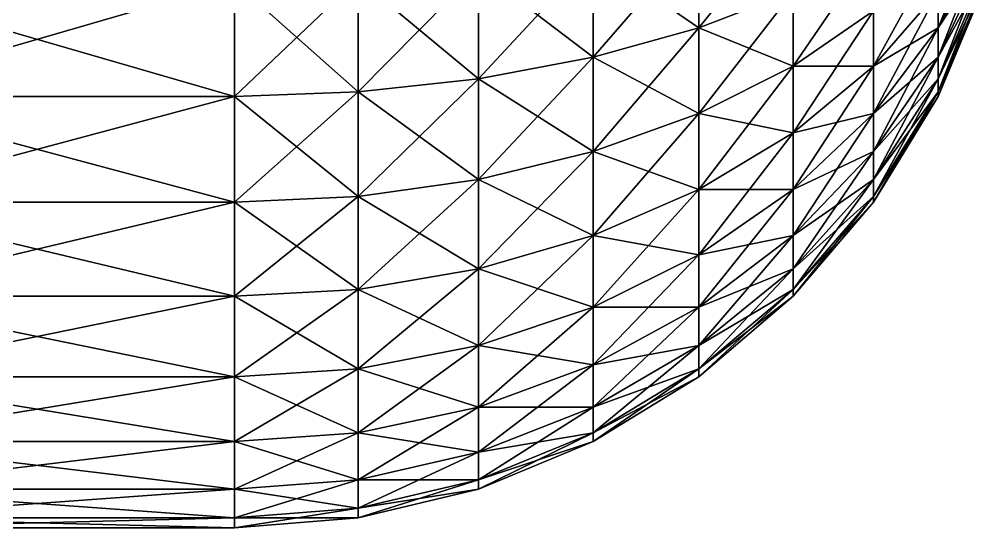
# Model space of a CAD drawing. Extents: x -53 to 3.8, y 0 to 88.2.
# Drawn here: x -0.664 to 1.783, y 78.647 to 79.934 of the extents above; entities that cross this region are included whole.
import ezdxf

# ---------------------------------------------------------------- set-up
doc = ezdxf.new("R2010")
doc.units = 0

msp = doc.modelspace()

# ---------------------------------------------------------------- linework, layer by layer
for points in [[(1.05657, 79.9127, 9.62796), (1.29521, 80.2103, 9.53128), (1.05657, 80.1473, 9.72512)], [(1.29521, 80.0053, 9.44635), (1.29521, 80.2103, 9.53128), (1.05657, 79.9127, 9.62796)], [(1.66301, 79.9127, 8.71998), (1.78311, 80.2103, 8.6233), (1.66301, 80.0053, 8.82832)], [(1.78311, 80.1473, 8.54955), (1.78311, 80.2103, 8.6233), (1.66301, 79.9127, 8.71998)], [(0.78898, 79.8383, 9.77406), (1.05657, 80.1473, 9.72512), (0.78898, 80.0966, 9.88107)], [(1.05657, 79.9127, 9.62796), (1.05657, 80.1473, 9.72512), (0.78898, 79.8383, 9.77406)], [(1.05657, 80.1473, 6.64744), (1.05657, 79.9127, 6.7446), (0.78898, 80.0966, 6.49148)], [(1.05657, 80.1473, 6.64744), (1.29521, 80.0053, 6.92621), (1.05657, 79.9127, 6.7446)], [(1.66301, 79.8383, 8.59849), (1.78311, 80.1473, 8.54955), (1.66301, 79.9127, 8.71998)], [(1.78311, 80.0966, 8.46686), (1.78311, 80.1473, 8.54955), (1.66301, 79.8383, 8.59849)], [(1.78311, 80.1473, 7.82301), (1.78311, 80.0966, 7.9057), (1.66301, 79.9127, 7.65258)], [(1.66301, 80.0053, 7.54424), (1.78311, 80.1473, 7.82301), (1.66301, 79.9127, 7.65258)], [(0.49903, 79.7838, 9.88107), (0.78898, 80.0966, 9.88107), (0.49903, 80.0595, 9.9953)], [(0.78898, 79.8383, 9.77406), (0.78898, 80.0966, 9.88107), (0.49903, 79.7838, 9.88107)], [(0.78898, 80.0966, 6.49148), (0.78898, 79.8383, 6.59849), (0.49903, 80.0595, 6.37726)], [(0.78898, 80.0966, 6.49148), (1.05657, 79.9127, 6.7446), (0.78898, 79.8383, 6.59849)], [(1.29521, 79.8161, 9.3304), (1.49903, 80.1136, 9.23372), (1.29521, 80.0053, 9.44635)], [(1.49903, 79.9563, 9.13734), (1.49903, 80.1136, 9.23372), (1.29521, 79.8161, 9.3304)], [(1.49903, 79.8161, 9.01753), (1.66301, 80.1136, 8.92085), (1.49903, 79.9563, 9.13734)], [(1.66301, 80.0053, 8.82832), (1.66301, 80.1136, 8.92085), (1.49903, 79.8161, 9.01753)], [(1.66301, 79.7838, 8.46686), (1.78311, 80.0966, 8.46686), (1.66301, 79.8383, 8.59849)], [(1.78311, 80.0595, 8.37726), (1.78311, 80.0966, 8.46686), (1.66301, 79.7838, 8.46686)], [(1.78311, 80.0966, 7.9057), (1.78311, 80.0595, 7.9953), (1.66301, 79.8383, 7.77406)], [(1.66301, 79.9127, 7.65258), (1.78311, 80.0966, 7.9057), (1.66301, 79.8383, 7.77406)], [(0.19387, 79.7505, 9.94635), (0.49903, 80.0595, 9.9953), (0.19387, 80.0369, 10.065)], [(0.49903, 79.7838, 9.88107), (0.49903, 80.0595, 9.9953), (0.19387, 79.7505, 9.94635)], [(0.49903, 80.0595, 6.37726), (0.49903, 79.7838, 6.49148), (0.19387, 80.0369, 6.30758)], [(0.49903, 80.0595, 6.37726), (0.78898, 79.8383, 6.59849), (0.49903, 79.7838, 6.49148)], [(1.66301, 79.7505, 8.32832), (1.78311, 80.0595, 8.37726), (1.66301, 79.7838, 8.46686)], [(1.78311, 80.0369, 8.28296), (1.78311, 80.0595, 8.37726), (1.66301, 79.7505, 8.32832)], [(1.78311, 80.0595, 7.9953), (1.78311, 80.0369, 8.0896), (1.66301, 79.7838, 7.9057)], [(1.66301, 79.8383, 7.77406), (1.78311, 80.0595, 7.9953), (1.66301, 79.7838, 7.9057)], [(-1.119, 79.7393, 9.96829), (-0.119, 80.0293, 10.0884), (-1.119, 80.0293, 10.0884)], [(-0.119, 79.7393, 9.96829), (-0.119, 80.0293, 10.0884), (-1.119, 79.7393, 9.96829)], [(-1.119, 80.0293, 6.28417), (-0.119, 79.7393, 6.40427), (-1.119, 79.7393, 6.40427)], [(-0.119, 80.0293, 6.28417), (-0.119, 79.7393, 6.40427), (-1.119, 80.0293, 6.28417)], [(-0.119, 79.7393, 9.96829), (0.19387, 80.0369, 10.065), (-0.119, 80.0293, 10.0884)], [(0.19387, 79.7505, 9.94635), (0.19387, 80.0369, 10.065), (-0.119, 79.7393, 9.96829)], [(0.19387, 80.0369, 6.30758), (0.19387, 79.7505, 6.42621), (-0.119, 80.0293, 6.28417)], [(-0.119, 80.0293, 6.28417), (0.19387, 79.7505, 6.42621), (-0.119, 79.7393, 6.40427)], [(0.19387, 80.0369, 6.30758), (0.49903, 79.7838, 6.49148), (0.19387, 79.7505, 6.42621)], [(1.66301, 79.7393, 8.18628), (1.78311, 80.0369, 8.28296), (1.66301, 79.7505, 8.32832)], [(1.78311, 80.0293, 8.18628), (1.78311, 80.0369, 8.28296), (1.66301, 79.7393, 8.18628)], [(1.78311, 80.0369, 8.0896), (1.78311, 80.0293, 8.18628), (1.66301, 79.7505, 8.04424)], [(1.66301, 79.7838, 7.9057), (1.78311, 80.0369, 8.0896), (1.66301, 79.7505, 8.04424)], [(1.66301, 79.7505, 8.04424), (1.78311, 80.0293, 8.18628), (1.66301, 79.7393, 8.18628)], [(1.05657, 79.6963, 9.4953), (1.29521, 80.0053, 9.44635), (1.05657, 79.9127, 9.62796)], [(1.29521, 79.8161, 9.3304), (1.29521, 80.0053, 9.44635), (1.05657, 79.6963, 9.4953)], [(1.29521, 80.0053, 6.92621), (1.29521, 79.8161, 7.04216), (1.05657, 79.9127, 6.7446)], [(1.29521, 80.0053, 6.92621), (1.49903, 79.9563, 7.23522), (1.29521, 79.8161, 7.04216)], [(1.49903, 79.6963, 8.87726), (1.66301, 80.0053, 8.82832), (1.49903, 79.8161, 9.01753)], [(1.66301, 79.9127, 8.71998), (1.66301, 80.0053, 8.82832), (1.49903, 79.6963, 8.87726)], [(1.66301, 80.0053, 7.54424), (1.66301, 79.9127, 7.65258), (1.49903, 79.8161, 7.35503)], [(1.49903, 79.9563, 7.23522), (1.66301, 80.0053, 7.54424), (1.49903, 79.8161, 7.35503)], [(1.29521, 79.6473, 9.18628), (1.49903, 79.9563, 9.13734), (1.29521, 79.8161, 9.3304)], [(1.49903, 79.8161, 9.01753), (1.49903, 79.9563, 9.13734), (1.29521, 79.6473, 9.18628)], [(1.49903, 79.9563, 7.23522), (1.49903, 79.8161, 7.35503), (1.29521, 79.8161, 7.04216)], [(0.78898, 79.5999, 9.62796), (1.05657, 79.9127, 9.62796), (0.78898, 79.8383, 9.77406)], [(1.05657, 79.6963, 9.4953), (1.05657, 79.9127, 9.62796), (0.78898, 79.5999, 9.62796)], [(1.05657, 79.9127, 6.7446), (1.05657, 79.6963, 6.87726), (0.78898, 79.8383, 6.59849)], [(1.05657, 79.9127, 6.7446), (1.29521, 79.8161, 7.04216), (1.05657, 79.6963, 6.87726)], [(1.49903, 79.5999, 8.71998), (1.66301, 79.9127, 8.71998), (1.49903, 79.6963, 8.87726)], [(1.66301, 79.8383, 8.59849), (1.66301, 79.9127, 8.71998), (1.49903, 79.5999, 8.71998)], [(1.66301, 79.9127, 7.65258), (1.66301, 79.8383, 7.77406), (1.49903, 79.6963, 7.4953)], [(1.49903, 79.8161, 7.35503), (1.66301, 79.9127, 7.65258), (1.49903, 79.6963, 7.4953)], [(0.49903, 79.5293, 9.72512), (0.78898, 79.8383, 9.77406), (0.49903, 79.7838, 9.88107)], [(0.78898, 79.5999, 9.62796), (0.78898, 79.8383, 9.77406), (0.49903, 79.5293, 9.72512)], [(0.78898, 79.8383, 6.59849), (0.78898, 79.5999, 6.7446), (0.49903, 79.7838, 6.49148)], [(0.78898, 79.8383, 6.59849), (1.05657, 79.6963, 6.87726), (0.78898, 79.5999, 6.7446)], [(1.49903, 79.5293, 8.54955), (1.66301, 79.8383, 8.59849), (1.49903, 79.5999, 8.71998)], [(1.66301, 79.7838, 8.46686), (1.66301, 79.8383, 8.59849), (1.49903, 79.5293, 8.54955)], [(1.66301, 79.8383, 7.77406), (1.66301, 79.7838, 7.9057), (1.49903, 79.5999, 7.65258)], [(1.49903, 79.6963, 7.4953), (1.66301, 79.8383, 7.77406), (1.49903, 79.5999, 7.65258)], [(1.05657, 79.5032, 9.3304), (1.29521, 79.8161, 9.3304), (1.05657, 79.6963, 9.4953)], [(1.29521, 79.6473, 9.18628), (1.29521, 79.8161, 9.3304), (1.05657, 79.5032, 9.3304)], [(1.29521, 79.8161, 7.04216), (1.29521, 79.6473, 7.18628), (1.05657, 79.6963, 6.87726)], [(1.29521, 79.5032, 9.01753), (1.49903, 79.8161, 9.01753), (1.29521, 79.6473, 9.18628)], [(1.49903, 79.6963, 8.87726), (1.49903, 79.8161, 9.01753), (1.29521, 79.5032, 9.01753)], [(1.49903, 79.8161, 7.35503), (1.49903, 79.6963, 7.4953), (1.29521, 79.6473, 7.18628)], [(1.29521, 79.8161, 7.04216), (1.49903, 79.8161, 7.35503), (1.29521, 79.6473, 7.18628)], [(0.19387, 79.4862, 9.78439), (0.49903, 79.7838, 9.88107), (0.19387, 79.7505, 9.94635)], [(0.49903, 79.5293, 9.72512), (0.49903, 79.7838, 9.88107), (0.19387, 79.4862, 9.78439)], [(0.49903, 79.7838, 6.49148), (0.49903, 79.5293, 6.64744), (0.19387, 79.7505, 6.42621)], [(0.49903, 79.7838, 6.49148), (0.78898, 79.5999, 6.7446), (0.49903, 79.5293, 6.64744)], [(1.49903, 79.4862, 8.37018), (1.66301, 79.7838, 8.46686), (1.49903, 79.5293, 8.54955)], [(1.66301, 79.7505, 8.32832), (1.66301, 79.7838, 8.46686), (1.49903, 79.4862, 8.37018)], [(1.66301, 79.7838, 7.9057), (1.66301, 79.7505, 8.04424), (1.49903, 79.5293, 7.82301)], [(1.49903, 79.5999, 7.65258), (1.66301, 79.7838, 7.9057), (1.49903, 79.5293, 7.82301)], [(-1.119, 79.4717, 9.80431), (-0.119, 79.7393, 9.96829), (-1.119, 79.7393, 9.96829)], [(-0.119, 79.4717, 9.80431), (-0.119, 79.7393, 9.96829), (-1.119, 79.4717, 9.80431)], [(-1.119, 79.7393, 6.40427), (-0.119, 79.4717, 6.56824), (-1.119, 79.4717, 6.56824)], [(-0.119, 79.7393, 6.40427), (-0.119, 79.4717, 6.56824), (-1.119, 79.7393, 6.40427)], [(-0.119, 79.4717, 9.80431), (0.19387, 79.7505, 9.94635), (-0.119, 79.7393, 9.96829)], [(0.19387, 79.4862, 9.78439), (0.19387, 79.7505, 9.94635), (-0.119, 79.4717, 9.80431)], [(0.19387, 79.7505, 6.42621), (0.19387, 79.4862, 6.58817), (-0.119, 79.7393, 6.40427)], [(-0.119, 79.7393, 6.40427), (0.19387, 79.4862, 6.58817), (-0.119, 79.4717, 6.56824)], [(0.19387, 79.7505, 6.42621), (0.49903, 79.5293, 6.64744), (0.19387, 79.4862, 6.58817)], [(1.49903, 79.4717, 8.18628), (1.66301, 79.7505, 8.32832), (1.49903, 79.4862, 8.37018)], [(1.66301, 79.7393, 8.18628), (1.66301, 79.7505, 8.32832), (1.49903, 79.4717, 8.18628)], [(1.66301, 79.7505, 8.04424), (1.66301, 79.7393, 8.18628), (1.49903, 79.4862, 8.00238)], [(1.49903, 79.5293, 7.82301), (1.66301, 79.7505, 8.04424), (1.49903, 79.4862, 8.00238)], [(1.49903, 79.4862, 8.00238), (1.66301, 79.7393, 8.18628), (1.49903, 79.4717, 8.18628)], [(0.78898, 79.3872, 9.44635), (1.05657, 79.6963, 9.4953), (0.78898, 79.5999, 9.62796)], [(1.05657, 79.5032, 9.3304), (1.05657, 79.6963, 9.4953), (0.78898, 79.3872, 9.44635)], [(1.05657, 79.6963, 6.87726), (1.05657, 79.5032, 7.04216), (0.78898, 79.5999, 6.7446)], [(1.05657, 79.6963, 6.87726), (1.29521, 79.6473, 7.18628), (1.05657, 79.5032, 7.04216)], [(1.29521, 79.3872, 8.82832), (1.49903, 79.6963, 8.87726), (1.29521, 79.5032, 9.01753)], [(1.49903, 79.5999, 8.71998), (1.49903, 79.6963, 8.87726), (1.29521, 79.3872, 8.82832)], [(1.49903, 79.6963, 7.4953), (1.49903, 79.5999, 7.65258), (1.29521, 79.5032, 7.35503)], [(1.29521, 79.6473, 7.18628), (1.49903, 79.6963, 7.4953), (1.29521, 79.5032, 7.35503)], [(1.05657, 79.3383, 9.13734), (1.29521, 79.6473, 9.18628), (1.05657, 79.5032, 9.3304)], [(1.29521, 79.5032, 9.01753), (1.29521, 79.6473, 9.18628), (1.05657, 79.3383, 9.13734)], [(1.29521, 79.6473, 7.18628), (1.29521, 79.5032, 7.35503), (1.05657, 79.5032, 7.04216)], [(0.49903, 79.3023, 9.53128), (0.78898, 79.5999, 9.62796), (0.49903, 79.5293, 9.72512)], [(0.78898, 79.3872, 9.44635), (0.78898, 79.5999, 9.62796), (0.49903, 79.3023, 9.53128)], [(0.78898, 79.5999, 6.7446), (0.78898, 79.3872, 6.92621), (0.49903, 79.5293, 6.64744)], [(0.78898, 79.5999, 6.7446), (1.05657, 79.5032, 7.04216), (0.78898, 79.3872, 6.92621)], [(1.29521, 79.3023, 8.6233), (1.49903, 79.5999, 8.71998), (1.29521, 79.3872, 8.82832)], [(1.49903, 79.5293, 8.54955), (1.49903, 79.5999, 8.71998), (1.29521, 79.3023, 8.6233)], [(1.49903, 79.5999, 7.65258), (1.49903, 79.5293, 7.82301), (1.29521, 79.3872, 7.54424)], [(1.29521, 79.5032, 7.35503), (1.49903, 79.5999, 7.65258), (1.29521, 79.3872, 7.54424)], [(0.19387, 79.2505, 9.58308), (0.49903, 79.5293, 9.72512), (0.19387, 79.4862, 9.78439)], [(0.49903, 79.3023, 9.53128), (0.49903, 79.5293, 9.72512), (0.19387, 79.2505, 9.58308)], [(0.49903, 79.5293, 6.64744), (0.49903, 79.3023, 6.84128), (0.19387, 79.4862, 6.58817)], [(0.49903, 79.5293, 6.64744), (0.78898, 79.3872, 6.92621), (0.49903, 79.3023, 6.84128)], [(1.29521, 79.2505, 8.40751), (1.49903, 79.5293, 8.54955), (1.29521, 79.3023, 8.6233)], [(1.49903, 79.4862, 8.37018), (1.49903, 79.5293, 8.54955), (1.29521, 79.2505, 8.40751)], [(1.49903, 79.5293, 7.82301), (1.49903, 79.4862, 8.00238), (1.29521, 79.3023, 7.74926)], [(1.29521, 79.3872, 7.54424), (1.49903, 79.5293, 7.82301), (1.29521, 79.3023, 7.74926)], [(-0.119, 79.2331, 9.60049), (0.19387, 79.4862, 9.78439), (-0.119, 79.4717, 9.80431)], [(0.19387, 79.2505, 9.58308), (0.19387, 79.4862, 9.78439), (-0.119, 79.2331, 9.60049)], [(0.19387, 79.4862, 6.58817), (0.19387, 79.2505, 6.78948), (-0.119, 79.4717, 6.56824)], [(0.19387, 79.4862, 6.58817), (0.49903, 79.3023, 6.84128), (0.19387, 79.2505, 6.78948)], [(0.78898, 79.2056, 9.23372), (1.05657, 79.5032, 9.3304), (0.78898, 79.3872, 9.44635)], [(1.05657, 79.3383, 9.13734), (1.05657, 79.5032, 9.3304), (0.78898, 79.2056, 9.23372)], [(1.05657, 79.5032, 7.04216), (1.05657, 79.3383, 7.23522), (0.78898, 79.3872, 6.92621)], [(1.05657, 79.2056, 8.92085), (1.29521, 79.5032, 9.01753), (1.05657, 79.3383, 9.13734)], [(1.29521, 79.3872, 8.82832), (1.29521, 79.5032, 9.01753), (1.05657, 79.2056, 8.92085)], [(1.29521, 79.5032, 7.35503), (1.29521, 79.3872, 7.54424), (1.05657, 79.3383, 7.23522)], [(1.05657, 79.5032, 7.04216), (1.29521, 79.5032, 7.35503), (1.05657, 79.3383, 7.23522)], [(1.29521, 79.2331, 8.18628), (1.49903, 79.4862, 8.37018), (1.29521, 79.2505, 8.40751)], [(1.49903, 79.4717, 8.18628), (1.49903, 79.4862, 8.37018), (1.29521, 79.2331, 8.18628)], [(1.49903, 79.4862, 8.00238), (1.49903, 79.4717, 8.18628), (1.29521, 79.2505, 7.96505)], [(1.29521, 79.3023, 7.74926), (1.49903, 79.4862, 8.00238), (1.29521, 79.2505, 7.96505)], [(-1.119, 79.2331, 9.60049), (-0.119, 79.4717, 9.80431), (-1.119, 79.4717, 9.80431)], [(-0.119, 79.2331, 9.60049), (-0.119, 79.4717, 9.80431), (-1.119, 79.2331, 9.60049)], [(-1.119, 79.4717, 6.56824), (-0.119, 79.2331, 6.77207), (-1.119, 79.2331, 6.77207)], [(-0.119, 79.4717, 6.56824), (-0.119, 79.2331, 6.77207), (-1.119, 79.4717, 6.56824)], [(-0.119, 79.4717, 6.56824), (0.19387, 79.2505, 6.78948), (-0.119, 79.2331, 6.77207)], [(1.29521, 79.2505, 7.96505), (1.49903, 79.4717, 8.18628), (1.29521, 79.2331, 8.18628)], [(0.49903, 79.1085, 9.30431), (0.78898, 79.3872, 9.44635), (0.49903, 79.3023, 9.53128)], [(0.78898, 79.2056, 9.23372), (0.78898, 79.3872, 9.44635), (0.49903, 79.1085, 9.30431)], [(0.78898, 79.3872, 6.92621), (0.78898, 79.2056, 7.13884), (0.49903, 79.3023, 6.84128)], [(0.78898, 79.3872, 6.92621), (1.05657, 79.3383, 7.23522), (0.78898, 79.2056, 7.13884)], [(1.05657, 79.1085, 8.68628), (1.29521, 79.3872, 8.82832), (1.05657, 79.2056, 8.92085)], [(1.29521, 79.3023, 8.6233), (1.29521, 79.3872, 8.82832), (1.05657, 79.1085, 8.68628)], [(1.29521, 79.3872, 7.54424), (1.29521, 79.3023, 7.74926), (1.05657, 79.2056, 7.45171)], [(1.05657, 79.3383, 7.23522), (1.29521, 79.3872, 7.54424), (1.05657, 79.2056, 7.45171)], [(0.78898, 79.0595, 8.9953), (1.05657, 79.3383, 9.13734), (0.78898, 79.2056, 9.23372)], [(1.05657, 79.2056, 8.92085), (1.05657, 79.3383, 9.13734), (0.78898, 79.0595, 8.9953)], [(1.05657, 79.3383, 7.23522), (1.05657, 79.2056, 7.45171), (0.78898, 79.2056, 7.13884)], [(0.19387, 79.0492, 9.34738), (0.49903, 79.3023, 9.53128), (0.19387, 79.2505, 9.58308)], [(0.49903, 79.1085, 9.30431), (0.49903, 79.3023, 9.53128), (0.19387, 79.0492, 9.34738)], [(0.49903, 79.3023, 6.84128), (0.49903, 79.1085, 7.06824), (0.19387, 79.2505, 6.78948)], [(0.49903, 79.3023, 6.84128), (0.78898, 79.2056, 7.13884), (0.49903, 79.1085, 7.06824)], [(1.05657, 79.0492, 8.4394), (1.29521, 79.3023, 8.6233), (1.05657, 79.1085, 8.68628)], [(1.29521, 79.2505, 8.40751), (1.29521, 79.3023, 8.6233), (1.05657, 79.0492, 8.4394)], [(1.29521, 79.3023, 7.74926), (1.29521, 79.2505, 7.96505), (1.05657, 79.1085, 7.68628)], [(1.05657, 79.2056, 7.45171), (1.29521, 79.3023, 7.74926), (1.05657, 79.1085, 7.68628)], [(-0.119, 79.0293, 9.36185), (0.19387, 79.2505, 9.58308), (-0.119, 79.2331, 9.60049)], [(0.19387, 79.0492, 9.34738), (0.19387, 79.2505, 9.58308), (-0.119, 79.0293, 9.36185)], [(0.19387, 79.2505, 6.78948), (0.19387, 79.0492, 7.02518), (-0.119, 79.2331, 6.77207)], [(0.19387, 79.2505, 6.78948), (0.49903, 79.1085, 7.06824), (0.19387, 79.0492, 7.02518)], [(1.05657, 79.0293, 8.18628), (1.29521, 79.2505, 8.40751), (1.05657, 79.0492, 8.4394)], [(1.29521, 79.2331, 8.18628), (1.29521, 79.2505, 8.40751), (1.05657, 79.0293, 8.18628)], [(1.29521, 79.2505, 7.96505), (1.29521, 79.2331, 8.18628), (1.05657, 79.0492, 7.93316)], [(1.05657, 79.1085, 7.68628), (1.29521, 79.2505, 7.96505), (1.05657, 79.0492, 7.93316)], [(-1.119, 79.0293, 9.36185), (-0.119, 79.2331, 9.60049), (-1.119, 79.2331, 9.60049)], [(-0.119, 79.0293, 9.36185), (-0.119, 79.2331, 9.60049), (-1.119, 79.0293, 9.36185)], [(-1.119, 79.2331, 6.77207), (-0.119, 79.0293, 7.01071), (-1.119, 79.0293, 7.01071)], [(-0.119, 79.2331, 6.77207), (-0.119, 79.0293, 7.01071), (-1.119, 79.2331, 6.77207)], [(-0.119, 79.2331, 6.77207), (0.19387, 79.0492, 7.02518), (-0.119, 79.0293, 7.01071)], [(1.05657, 79.0492, 7.93316), (1.29521, 79.2331, 8.18628), (1.05657, 79.0293, 8.18628)], [(0.49903, 78.9525, 9.04982), (0.78898, 79.2056, 9.23372), (0.49903, 79.1085, 9.30431)], [(0.78898, 79.0595, 8.9953), (0.78898, 79.2056, 9.23372), (0.49903, 78.9525, 9.04982)], [(0.78898, 79.2056, 7.13884), (0.78898, 79.0595, 7.37726), (0.49903, 79.1085, 7.06824)], [(0.78898, 78.9525, 8.73695), (1.05657, 79.2056, 8.92085), (0.78898, 79.0595, 8.9953)], [(1.05657, 79.1085, 8.68628), (1.05657, 79.2056, 8.92085), (0.78898, 78.9525, 8.73695)], [(1.05657, 79.2056, 7.45171), (1.05657, 79.1085, 7.68628), (0.78898, 79.0595, 7.37726)], [(0.78898, 79.2056, 7.13884), (1.05657, 79.2056, 7.45171), (0.78898, 79.0595, 7.37726)], [(0.19387, 78.8872, 9.08308), (0.49903, 79.1085, 9.30431), (0.19387, 79.0492, 9.34738)], [(0.49903, 78.9525, 9.04982), (0.49903, 79.1085, 9.30431), (0.19387, 78.8872, 9.08308)], [(0.49903, 79.1085, 7.06824), (0.49903, 78.9525, 7.32274), (0.19387, 79.0492, 7.02518)], [(0.49903, 79.1085, 7.06824), (0.78898, 79.0595, 7.37726), (0.49903, 78.9525, 7.32274)], [(0.78898, 78.8872, 8.46505), (1.05657, 79.1085, 8.68628), (0.78898, 78.9525, 8.73695)], [(1.05657, 79.0492, 8.4394), (1.05657, 79.1085, 8.68628), (0.78898, 78.8872, 8.46505)], [(1.05657, 79.1085, 7.68628), (1.05657, 79.0492, 7.93316), (0.78898, 78.9525, 7.63561)], [(0.78898, 79.0595, 7.37726), (1.05657, 79.1085, 7.68628), (0.78898, 78.9525, 7.63561)], [(-0.119, 78.8653, 9.09426), (0.19387, 79.0492, 9.34738), (-0.119, 79.0293, 9.36185)], [(0.19387, 78.8872, 9.08308), (0.19387, 79.0492, 9.34738), (-0.119, 78.8653, 9.09426)], [(0.19387, 79.0492, 7.02518), (0.19387, 78.8872, 7.28948), (-0.119, 79.0293, 7.01071)], [(0.19387, 79.0492, 7.02518), (0.49903, 78.9525, 7.32274), (0.19387, 78.8872, 7.28948)], [(0.49903, 78.8383, 8.77406), (0.78898, 79.0595, 8.9953), (0.49903, 78.9525, 9.04982)], [(0.78898, 78.9525, 8.73695), (0.78898, 79.0595, 8.9953), (0.49903, 78.8383, 8.77406)], [(0.78898, 79.0595, 7.37726), (0.78898, 78.9525, 7.63561), (0.49903, 78.9525, 7.32274)], [(0.78898, 78.8653, 8.18628), (1.05657, 79.0492, 8.4394), (0.78898, 78.8872, 8.46505)], [(1.05657, 79.0293, 8.18628), (1.05657, 79.0492, 8.4394), (0.78898, 78.8653, 8.18628)], [(1.05657, 79.0492, 7.93316), (1.05657, 79.0293, 8.18628), (0.78898, 78.8872, 7.90751)], [(0.78898, 78.9525, 7.63561), (1.05657, 79.0492, 7.93316), (0.78898, 78.8872, 7.90751)], [(-1.119, 78.8653, 9.09426), (-0.119, 79.0293, 9.36185), (-1.119, 79.0293, 9.36185)], [(-0.119, 78.8653, 9.09426), (-0.119, 79.0293, 9.36185), (-1.119, 78.8653, 9.09426)], [(-1.119, 79.0293, 7.01071), (-0.119, 78.8653, 7.2783), (-1.119, 78.8653, 7.2783)], [(-0.119, 79.0293, 7.01071), (-0.119, 78.8653, 7.2783), (-1.119, 79.0293, 7.01071)], [(-0.119, 79.0293, 7.01071), (0.19387, 78.8872, 7.28948), (-0.119, 78.8653, 7.2783)], [(0.78898, 78.8872, 7.90751), (1.05657, 79.0293, 8.18628), (0.78898, 78.8653, 8.18628)], [(0.19387, 78.7686, 8.7967), (0.49903, 78.9525, 9.04982), (0.19387, 78.8872, 9.08308)], [(0.49903, 78.8383, 8.77406), (0.49903, 78.9525, 9.04982), (0.19387, 78.7686, 8.7967)], [(0.49903, 78.9525, 7.32274), (0.49903, 78.8383, 7.59849), (0.19387, 78.8872, 7.28948)], [(0.49903, 78.7686, 8.48383), (0.78898, 78.9525, 8.73695), (0.49903, 78.8383, 8.77406)], [(0.78898, 78.8872, 8.46505), (0.78898, 78.9525, 8.73695), (0.49903, 78.7686, 8.48383)], [(0.78898, 78.9525, 7.63561), (0.78898, 78.8872, 7.90751), (0.49903, 78.8383, 7.59849)], [(0.49903, 78.9525, 7.32274), (0.78898, 78.9525, 7.63561), (0.49903, 78.8383, 7.59849)], [(-0.119, 78.7452, 8.80431), (0.19387, 78.8872, 9.08308), (-0.119, 78.8653, 9.09426)], [(0.19387, 78.7686, 8.7967), (0.19387, 78.8872, 9.08308), (-0.119, 78.7452, 8.80431)], [(0.19387, 78.8872, 7.28948), (0.19387, 78.7686, 7.57585), (-0.119, 78.8653, 7.2783)], [(0.19387, 78.8872, 7.28948), (0.49903, 78.8383, 7.59849), (0.19387, 78.7686, 7.57585)], [(0.49903, 78.7452, 8.18628), (0.78898, 78.8872, 8.46505), (0.49903, 78.7686, 8.48383)], [(0.78898, 78.8653, 8.18628), (0.78898, 78.8872, 8.46505), (0.49903, 78.7452, 8.18628)], [(0.78898, 78.8872, 7.90751), (0.78898, 78.8653, 8.18628), (0.49903, 78.7686, 7.88872)], [(0.49903, 78.8383, 7.59849), (0.78898, 78.8872, 7.90751), (0.49903, 78.7686, 7.88872)], [(-1.119, 78.7452, 8.80431), (-0.119, 78.8653, 9.09426), (-1.119, 78.8653, 9.09426)], [(-0.119, 78.7452, 8.80431), (-0.119, 78.8653, 9.09426), (-1.119, 78.7452, 8.80431)], [(-1.119, 78.8653, 7.2783), (-0.119, 78.7452, 7.56824), (-1.119, 78.7452, 7.56824)], [(-0.119, 78.8653, 7.2783), (-0.119, 78.7452, 7.56824), (-1.119, 78.8653, 7.2783)], [(-0.119, 78.8653, 7.2783), (0.19387, 78.7686, 7.57585), (-0.119, 78.7452, 7.56824)], [(0.49903, 78.7686, 7.88872), (0.78898, 78.8653, 8.18628), (0.49903, 78.7452, 8.18628)], [(0.19387, 78.6963, 8.4953), (0.49903, 78.8383, 8.77406), (0.19387, 78.7686, 8.7967)], [(0.49903, 78.7686, 8.48383), (0.49903, 78.8383, 8.77406), (0.19387, 78.6963, 8.4953)], [(0.49903, 78.8383, 7.59849), (0.49903, 78.7686, 7.88872), (0.19387, 78.7686, 7.57585)], [(-0.119, 78.6719, 8.49915), (0.19387, 78.7686, 8.7967), (-0.119, 78.7452, 8.80431)], [(0.19387, 78.6963, 8.4953), (0.19387, 78.7686, 8.7967), (-0.119, 78.6719, 8.49915)], [(0.19387, 78.7686, 7.57585), (0.19387, 78.6963, 7.87726), (-0.119, 78.7452, 7.56824)], [(0.19387, 78.6719, 8.18628), (0.49903, 78.7686, 8.48383), (0.19387, 78.6963, 8.4953)], [(0.49903, 78.7452, 8.18628), (0.49903, 78.7686, 8.48383), (0.19387, 78.6719, 8.18628)], [(0.49903, 78.7686, 7.88872), (0.49903, 78.7452, 8.18628), (0.19387, 78.6963, 7.87726)], [(0.19387, 78.7686, 7.57585), (0.49903, 78.7686, 7.88872), (0.19387, 78.6963, 7.87726)], [(-1.119, 78.6719, 8.49915), (-0.119, 78.7452, 8.80431), (-1.119, 78.7452, 8.80431)], [(-0.119, 78.6719, 8.49915), (-0.119, 78.7452, 8.80431), (-1.119, 78.6719, 8.49915)], [(-1.119, 78.7452, 7.56824), (-0.119, 78.6719, 7.87341), (-1.119, 78.6719, 7.87341)], [(-0.119, 78.7452, 7.56824), (-0.119, 78.6719, 7.87341), (-1.119, 78.7452, 7.56824)], [(-0.119, 78.7452, 7.56824), (0.19387, 78.6963, 7.87726), (-0.119, 78.6719, 7.87341)], [(0.19387, 78.6963, 7.87726), (0.49903, 78.7452, 8.18628), (0.19387, 78.6719, 8.18628)], [(-0.119, 78.6473, 8.18628), (0.19387, 78.6963, 8.4953), (-0.119, 78.6719, 8.49915)], [(0.19387, 78.6719, 8.18628), (0.19387, 78.6963, 8.4953), (-0.119, 78.6473, 8.18628)], [(0.19387, 78.6963, 7.87726), (0.19387, 78.6719, 8.18628), (-0.119, 78.6719, 7.87341)], [(-1.119, 78.6473, 8.18628), (-0.119, 78.6719, 8.49915), (-1.119, 78.6719, 8.49915)], [(-0.119, 78.6473, 8.18628), (-0.119, 78.6719, 8.49915), (-1.119, 78.6473, 8.18628)], [(-1.119, 78.6719, 7.87341), (-0.119, 78.6473, 8.18628), (-1.119, 78.6473, 8.18628)], [(-0.119, 78.6719, 7.87341), (-0.119, 78.6473, 8.18628), (-1.119, 78.6719, 7.87341)], [(-0.119, 78.6719, 7.87341), (0.19387, 78.6719, 8.18628), (-0.119, 78.6473, 8.18628)]]:
    msp.add_3dface(points)

doc.saveas('drawing.dxf')
